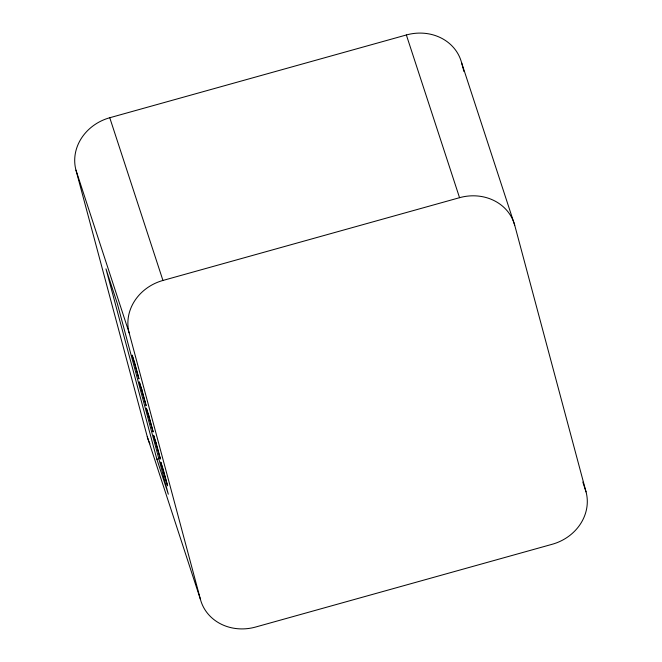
<?xml version="1.0" encoding="UTF-8"?>
<svg xmlns="http://www.w3.org/2000/svg" width="662" height="662" viewBox="0 0 662 662"><rect width="100%" height="100%" fill="white"/><g stroke="black" fill="none" stroke-linecap="round" stroke-linejoin="round"><path stroke-width="0.99" d="M109.76 117.737L406.36 34.97A46.199 41.383 -18.1 0 1 461.546 62.551L514.73 225.262L586.036 491.858A46.199 41.383 -18.1 0 1 552.24 544.263L255.64 627.03A46.199 41.383 -18.1 0 1 200.454 599.449L147.27 436.738L75.965 170.142A46.199 41.383 -18.1 0 1 109.76 117.737L162.943 280.456A46.199 41.383 -18.1 0 0 129.148 332.862L200.454 599.449M162.943 280.456L459.544 197.69A46.199 41.383 -18.1 0 1 514.73 225.262M156.877 459.213L168.322 494.224L117.414 303.875L105.97 268.863L156.877 459.213L158.855 458.658M582.833 482.052L586.036 491.858M406.36 34.97L459.544 197.69M75.965 170.142L129.148 332.862M461.546 62.551L463.946 71.529M149.96 443.805A46.199 41.383 -18.1 0 1 147.27 436.738M134.692 362.908L132.143 355.105L138.97 378.904L134.692 362.908M141.867 389.686L139.31 381.875L146.145 405.682L141.867 389.686M148.9 415.959L146.352 408.148L153.179 431.955L148.9 415.959M156.141 443.043L153.584 435.232L160.419 459.039L156.141 443.043M163.315 469.854L160.767 462.043L167.594 485.85L163.315 469.854"/></g></svg>
